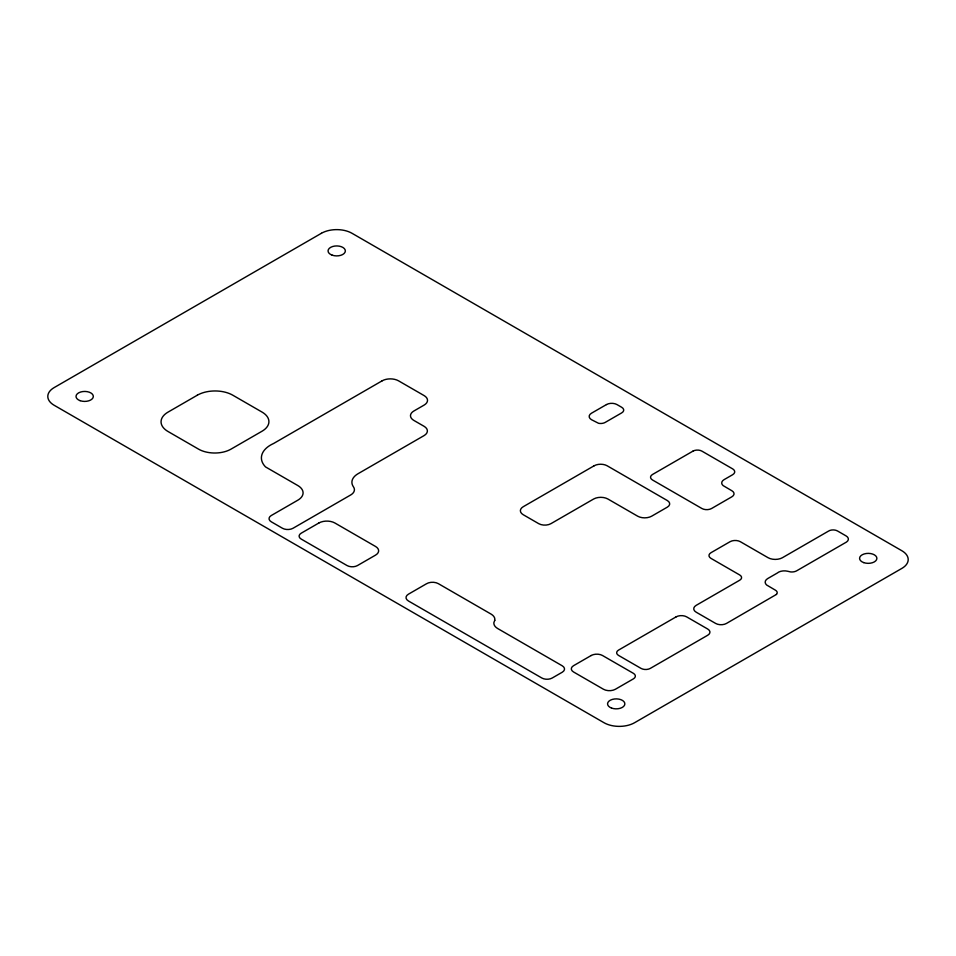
<?xml version="1.0" encoding="UTF-8"?>
<svg xmlns="http://www.w3.org/2000/svg" width="956" height="956" viewBox="0 0 956 956"><rect width="100%" height="100%" fill="white"/><g stroke="black" fill="none" stroke-linecap="round" stroke-linejoin="round"><path stroke-width="1.43" d="M494.766 620.372L493.894 622.511A13.145 7.588 0 0 0 497.694 628.534L562.188 665.77A7.935 4.577 0 0 1 562.307 672.188L552.174 678.031A7.278 4.206 0 0 1 541.885 678.031L408.451 600.989A8.341 4.816 0 0 1 408.451 594.178L426.34 583.853A8.257 4.768 0 0 1 438.338 583.65L491.037 614.075A13.085 7.552 0 0 1 494.766 620.372M776.463 594.417L726.441 623.455A7.624 4.398 0 0 1 715.686 623.455L696.171 612.187A8.377 4.84 0 0 1 696.171 605.351L739.729 580.196A6.393 3.693 0 0 0 739.729 574.986L711.013 558.4A6.991 4.039 0 0 1 711.013 552.688L730.073 541.694A7.266 4.194 0 0 1 740.338 541.694L768.05 557.695A10.193 5.879 0 0 0 782.414 557.718L828.386 531.178A6.178 3.573 0 0 1 837.48 530.95L846.108 535.934A7.779 4.493 0 0 1 846.502 542.04L796.683 570.804A7.003 4.039 0 0 1 790.684 571.939L787.672 571.246A8.508 4.911 0 0 0 777.192 573.098L767.764 578.535A8.903 5.138 0 0 0 766.64 585L775.412 590.187A6.19 3.573 0 0 1 776.463 594.417M321.431 233.276L54.122 387.61A21.606 12.476 0 0 0 54.122 405.248L604.013 722.724A21.606 12.476 0 0 0 634.569 722.724L901.878 568.39A21.606 12.476 0 0 0 901.878 550.752L351.987 233.276A21.606 12.476 0 0 0 321.431 233.276M197.306 395.21L168.005 412.132A23.709 13.683 0 0 0 168.005 431.491L198.537 449.129A22.968 13.264 0 0 0 231.017 449.129L262.064 431.204A23.398 13.515 0 0 0 262.064 412.096L232.81 395.21A25.095 14.495 0 0 0 197.306 395.21M382.137 380.823L273.571 443.512A31.596 18.236 0 0 0 265.565 466.934L297.842 485.564A17.913 10.337 0 0 1 297.842 500.179L271.146 515.595A7.744 4.469 0 0 0 271.313 521.821L282.438 528.25A7.493 4.326 0 0 0 293.05 528.25L350.004 495.363A13.037 7.529 0 0 0 353.457 486.855A20.913 12.081 0 0 1 358.022 473.734L424.046 435.613A11.412 6.584 0 0 0 424.046 426.292L413.84 420.413A11.496 6.644 0 0 1 413.84 411.02L424.106 405.093A11.639 6.716 0 0 0 424.117 395.593L398.556 380.835A11.615 6.704 0 0 0 382.137 380.823M318.862 523.004L301.188 533.209A7.17 4.147 0 0 0 301.188 539.065L347.076 565.558A7.349 4.242 0 0 0 357.472 565.558L375.541 555.125A10.6 6.118 0 0 0 375.541 546.474L334.899 523.004A11.341 6.549 0 0 0 318.862 523.004M606.474 404.567L591.489 413.207A7.947 4.589 0 0 0 591.489 419.696L598.552 423.293A6.417 3.705 0 0 0 605.196 422.409L621.615 412.932A6.812 3.932 0 0 0 621.723 407.304L616.967 404.567A7.421 4.278 0 0 0 606.474 404.567M594.106 465.799L523.219 506.728A9.787 5.652 0 0 0 523.219 514.71L538.718 523.661A8.628 4.983 0 0 0 550.931 523.661L593.604 499.032A10.146 5.856 0 0 1 607.944 499.032L637.652 516.18A9.907 5.724 0 0 0 651.669 516.18L667.324 507.146A8.066 4.66 0 0 0 667.324 500.55L607.191 465.799A9.249 5.342 0 0 0 594.106 465.799M692.957 451.136L652.506 474.487A6.728 3.884 0 0 0 652.506 479.984L701.907 508.508A6.835 3.943 0 0 0 711.575 508.508L731.914 496.762A7.337 4.242 0 0 0 731.914 490.775L723.142 485.612A8.09 4.672 0 0 1 724.074 479.649L732.643 474.714A7.158 4.135 0 0 0 732.834 468.99L701.919 451.136A6.333 3.657 0 0 0 692.957 451.136M591.202 655.505L573.576 665.675A7.744 4.469 0 0 0 573.576 671.996L603.487 689.264A8.413 4.852 0 0 0 615.389 689.264L633.374 678.88A6.812 3.932 0 0 0 633.374 673.323L602.507 655.505A7.995 4.613 0 0 0 591.202 655.505M676.083 616.883L618.58 650.08A6.549 3.776 0 0 0 618.58 655.434L641.046 668.399A6.537 3.776 0 0 0 650.295 668.399L707.727 635.238A7.6 4.386 0 0 0 707.727 629.036L686.683 616.883A7.493 4.326 0 0 0 676.083 616.883M80.101 400.66A8.64 4.983 0 0 0 93.318 396.597A8.64 4.983 0 0 0 80.627 392.02A8.64 4.983 0 0 0 80.101 400.66M611.505 708.049A8.64 4.983 0 0 0 624.842 704.13A8.64 4.983 0 0 0 612.282 699.422A8.64 4.983 0 0 0 611.505 708.049M863.746 562.618A8.64 4.983 0 0 0 876.879 558.471A8.64 4.983 0 0 0 864.093 553.978A8.64 4.983 0 0 0 863.746 562.618M332.15 255.156A8.64 4.983 0 0 0 345.343 251.081A8.64 4.983 0 0 0 332.64 246.517A8.64 4.983 0 0 0 332.15 255.156"/></g></svg>
